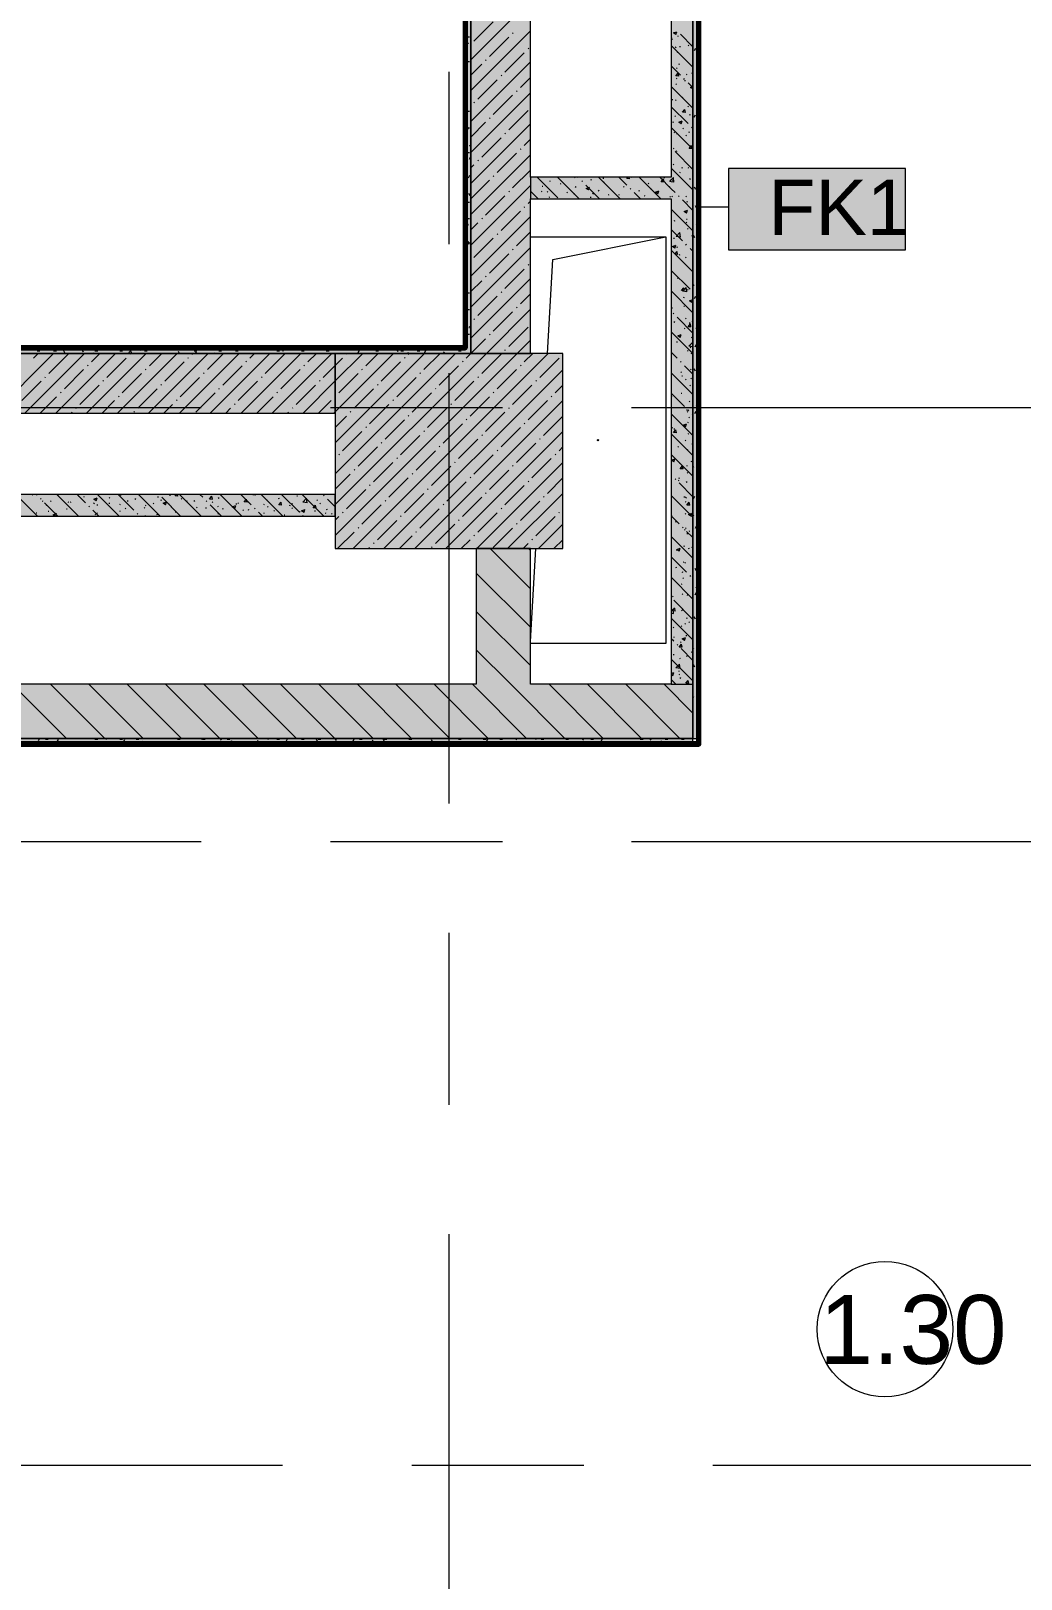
# Model space of a CAD drawing. Header units: millimetres. Extents: x -3817 to 677485, y -22715 to 103890.
# Drawn here: x 32011 to 35664, y 12591 to 18301 of the extents above; entities that cross this region are included whole.
import ezdxf

# ---------------------------------------------------------------- set-up
doc = ezdxf.new("R2010")
doc.units = ezdxf.units.MM
doc.layers.add('PDF _Геометрия', color=7, linetype='Continuous', true_color=0x1d1d1d)
doc.layers.add('PDF _Сплошная заливка', color=7, linetype='Continuous', true_color=0xffffff)
doc.layers.add('PDF _Текст', color=7, linetype='Continuous')
doc.styles.add('PDF GOST-Common', font='arial.ttf')

msp = doc.modelspace()

# ---------------------------------------------------------------- hatches: boundary and pattern name
at = {"layer": 'PDF _Сплошная заливка', "transparency": 33554559}
h = msp.add_hatch(color=256, dxfattribs=at)
h.paths.add_polyline_path([(34453.3, 15691.3), (34473.3, 15691.4), (34473.3, 20093.6), (34453.3, 20105.2), (34453.3, 15891.3)], flags=0)
h.paths.add_polyline_path([(34473.3, 20139.8), (34473.3, 20561.3), (34461.3, 20561.3), (34461.3, 20531.3), (34453.3, 20531.3), (34453.3, 20151.3), (34462.9, 20145.8)], flags=0)
h.paths.add_polyline_path([(34461.3, 21661.3), (34473.3, 21661.3), (34473.3, 23111.3), (34453.3, 23111.3), (34453.3, 21691.3), (34461.3, 21691.3)], flags=0)
for points in [[(33853.7, 17111.3), (33853.7, 19641.3), (33633.7, 19641.3), (33633.7, 17111.3), (33838.7, 17111.3)], [(34373.3, 17681.3), (34373.3, 17761.3), (33853.7, 17761.3), (33853.7, 17681.3), (34369.7, 17681.3)], [(33133.3, 17111.3), (33633.7, 17111.3), (33633.7, 17131.3), (29003.3, 17131.3), (29003.3, 17111.3), (31253.3, 17111.3)], [(33973.3, 16391.3), (33973.3, 17111.3), (33133.3, 17111.3), (33133.3, 16391.3), (33838.7, 16391.3)], [(33838.7, 15891.3), (33853.7, 15891.3), (33853.7, 16391.3), (33653.7, 16391.3), (33653.7, 15891.3)], [(34453.3, 15691.3), (34453.3, 15891.3), (31253.3, 15891.3), (31253.3, 15691.3), (33838.7, 15691.3)], [(29423, 15671.3), (34453.3, 15671.3), (34453.3, 15691.3), (28283.3, 15691.3), (28283.3, 15671.3), (29338.1, 15671.3)]]:
    msp.add_hatch(color=256, dxfattribs=at).paths.add_polyline_path(points)
h = msp.add_hatch(color=256, dxfattribs=at)
h.paths.add_polyline_path([(26653.3, 16891.3), (30253.3, 16891.3), (30253.3, 17111.3), (26653.3, 17111.3), (26653.3, 16999.3)], flags=0)
h.paths.add_polyline_path([(26053.3, 16891.3), (26053.3, 17111.3), (22753.3, 17111.3), (22753.3, 16891.3), (25686.6, 16891.3)], flags=0)
h.paths.add_polyline_path([(31253.3, 16891.3), (33133.3, 16891.3), (33133.3, 17111.3), (30853.3, 17111.3), (30853.3, 16891.3), (31121.3, 16891.3)], flags=0)

# ---------------------------------------------------------------- linework, layer by layer
at = {"layer": 'PDF _Геометрия', "color": 231, "lineweight": 70, "true_color": 0xff80c0}
for points in [[(33613.7, 17131.3), (33613.7, 19620.3), (33612.7, 19620.3), (33612.7, 17132.3), (29024.3, 17132.3), (29024.3, 21790.3), (34232.3, 21790.3), (34232.3, 21661.3), (34233.3, 21661.3)], [(28303.3, 14641.3), (28304.3, 14641.3), (28304.3, 15670.3), (34473.3, 15670.3), (34474.3, 15670.3), (34474.3, 20093)], [(29023.3, 17131.3), (33612.7, 17131.3)], [(34473.3, 15691.3), (34473.3, 15671.3), (28303.3, 15671.3)]]:
    msp.add_lwpolyline(points, dxfattribs=at)
at = {"layer": 'PDF _Геометрия', "color": 9, "lineweight": 9, "true_color": 0xc0c0c0}
for points in [[(29003.3, 17111.3), (33633.7, 17111.3), (33633.7, 17131.3), (33633.7, 19621.3), (33633.7, 19641.3), (33133.3, 19641.3), (33133.3, 20481.3), (33973.3, 20481.3), (33973.3, 20361.3), (33993.3, 20361.3), (33993.3, 20481.3), (33993.3, 20501.3), (33113.3, 20501.3), (33113.3, 20481.3), (33113.3, 19621.3), (33133.3, 19621.3), (33613.7, 19621.3)], [(28203.3, 13061.3), (28083.3, 13061.3), (28083.3, 13011.4), (27533.3, 13011.4), (27533.3, 13811.4), (28083.3, 13811.4), (28083.3, 13761.4), (28283.3, 13761.4), (28283.3, 13941.3), (28083.3, 13941.3), (28083.3, 13891.4), (27533.3, 13891.4), (27533.3, 14691.3), (28083.3, 14691.3), (28083.3, 14641.3), (28283.3, 14641.3), (28283.3, 15691.3), (31253.3, 15691.3), (34453.3, 15691.3), (34453.3, 15891.3), (34453.3, 19561.3), (34453.3, 19761.3), (34453.3, 15691.3), (34473.3, 15691.3)], [(33853.7, 19641.3), (33853.7, 19561.3), (34373.3, 19561.3), (34373.3, 17761.3), (33853.7, 17761.3), (33853.7, 19641.3), (33633.7, 19641.3), (33633.7, 17111.3), (33853.7, 17111.3), (33853.7, 17681.3), (34373.3, 17681.3), (34373.3, 15891.3), (33853.7, 15891.3), (33853.7, 16391.3), (33653.7, 16391.3), (33653.7, 15891.3), (31253.3, 15891.3)], [(33613.7, 19620.3), (33613.7, 17131.3)], [(33612.7, 17131.3), (29023.3, 17131.3)], [(31253.3, 16891.3), (33133.3, 16891.3), (33133.3, 17111.3), (29003.3, 17111.3)], [(31253.3, 16511.3), (33133.3, 16511.3), (33133.3, 16591.3), (31253.3, 16591.3)], [(28303.3, 15671.3), (34453.3, 15671.3), (34453.3, 15691.3), (28283.3, 15691.3), (28283.3, 15671.3), (28283.3, 14641.3), (28303.3, 14641.3)]]:
    msp.add_lwpolyline(points, dxfattribs=at)
at = {"layer": 'PDF _Геометрия', "color": 7, "lineweight": 9}
for points in [[(34473.3, 15691.3), (34473.3, 20093.6)], [(33853.7, 17761.3), (33853.7, 17681.3)], [(34473.8, 17651.7), (34584.7, 17651.7)], [(33853.7, 17541.3), (34353.3, 17541.3), (34353.3, 16041.3), (33853.7, 16041.3)], [(33916.2, 17111.3), (33936.6, 17458), (34353.3, 17541.3)], [(33853.7, 16049.4), (33873.9, 16391.3)], [(34373.3, 15891.3), (34453.3, 15891.3)]]:
    msp.add_lwpolyline(points, dxfattribs=at)
at = {"layer": 'PDF _Геометрия', "color": 231, "lineweight": 9, "true_color": 0xff80c0}
for points in [[(34473.3, 20093.6), (34473.3, 15691.3)], [(33612.7, 17131.3), (33613.7, 17131.3)]]:
    msp.add_lwpolyline(points, dxfattribs=at)
at = {"layer": 'PDF _Геометрия', "lineweight": 9}
for points in [[(33633.7, 18194.4), (33853.7, 18414.4)], [(33645.4, 18263.2), (33716.7, 18334.4)], [(33633.7, 18080.4), (33853.7, 18300.4)], [(33702.5, 18206.1), (33773.7, 18277.4)], [(33788, 18291.7), (33790.4, 18294)], [(33759.5, 18149.1), (33830.8, 18220.4)], [(33845, 18234.6), (33847.4, 18237)], [(33633.7, 17966.3), (33853.7, 18186.3)], [(33633.7, 18137.4), (33674, 18177.6)], [(33688.2, 18191.9), (33690.6, 18194.3)], [(33659.7, 18049.3), (33731, 18120.6)], [(33745.2, 18134.9), (33747.6, 18137.2)], [(33816.5, 18092.1), (33853.7, 18129.3)], [(33633.7, 17852.3), (33853.7, 18072.3)], [(33716.7, 17992.3), (33788, 18063.6)], [(33802.3, 18077.8), (33804.6, 18080.2)], [(33645.4, 18035.1), (33647.8, 18037.4)], [(33773.7, 17935.3), (33845, 18006.6)], [(33633.7, 17909.3), (33688.2, 17963.8)], [(33633.7, 17738.2), (33853.7, 17958.2)], [(33702.5, 17978), (33704.8, 17980.4)], [(33674, 17835.5), (33745.2, 17906.8)], [(33759.5, 17921), (33761.9, 17923.4)], [(33830.8, 17878.2), (33853.7, 17901.2)], [(33633.7, 17624.2), (33853.7, 17844.2)], [(33659.7, 17821.2), (33662.1, 17823.6)], [(33731, 17778.5), (33802.3, 17849.7)], [(33816.5, 17864), (33818.9, 17866.4)], [(33633.7, 17795.3), (33645.4, 17807)], [(33716.7, 17764.2), (33719.1, 17766.6)], [(33788, 17721.4), (33853.7, 17787.2)], [(33633.7, 17681.2), (33702.5, 17749.9)], [(33633.7, 17510.1), (33853.7, 17730.1)], [(33773.7, 17707.2), (33776.1, 17709.5)], [(33688.2, 17621.6), (33759.5, 17692.9)], [(33830.8, 17650.1), (33833.1, 17652.5)], [(33845, 17664.4), (33853.7, 17673.1)], [(33633.7, 17396.1), (33853.7, 17616.1)], [(33633.7, 17567.2), (33659.7, 17593.1)], [(33674, 17607.4), (33676.3, 17609.7)], [(33745.2, 17564.6), (33816.5, 17635.9)], [(33645.4, 17464.8), (33716.7, 17536.1)], [(33731, 17550.4), (33733.3, 17552.7)], [(33802.3, 17507.6), (33853.7, 17559.1)], [(33633.7, 17282), (33853.7, 17502)], [(33702.5, 17407.8), (33773.7, 17479.1)], [(33788, 17493.3), (33790.4, 17495.7)], [(33759.5, 17350.8), (33830.8, 17422)], [(33845, 17436.3), (33847.4, 17438.7)], [(33633.7, 17168), (33853.7, 17388)], [(33633.7, 17339.1), (33674, 17379.3)], [(33688.2, 17393.5), (33690.6, 17395.9)], [(33659.7, 17251), (33731, 17322.3)], [(33745.2, 17336.5), (33747.6, 17338.9)], [(33816.5, 17293.7), (33853.7, 17331)], [(33133.3, 16553.5), (33691.1, 17111.3), (33853.7, 17273.9)], [(33716.7, 17193.9), (33788, 17265.2)], [(33802.3, 17279.5), (33804.6, 17281.9)], [(33645.4, 17236.7), (33647.8, 17239.1)], [(33773.7, 17136.9), (33845, 17208.2)], [(33133.3, 16439.4), (33805.2, 17111.3), (33853.7, 17159.9)], [(33616.9, 17094.2), (33634.1, 17111.3), (33688.2, 17165.4)], [(33702.5, 17179.7), (33704.8, 17182.1)], [(31874.5, 16891.3), (32094.5, 17111.3)], [(31988.5, 16891.3), (32208.5, 17111.3)], [(32020.2, 17094.2), (32037.4, 17111.3)], [(32077.3, 17037.1), (32148.5, 17108.4)], [(32102.6, 16891.3), (32322.6, 17111.3)], [(32216.6, 16891.3), (32436.6, 17111.3)], [(32234.1, 17079.9), (32265.5, 17111.3)], [(32291.1, 17022.9), (32362.4, 17094.2)], [(32330.7, 16891.3), (32550.7, 17111.3)], [(32376.6, 17108.4), (32379, 17110.8)], [(32444.7, 16891.3), (32664.7, 17111.3)], [(32447.9, 17065.6), (32493.6, 17111.3)], [(32504.9, 17008.6), (32576.2, 17079.9)], [(32558.7, 16891.3), (32778.7, 17111.3)], [(32590.5, 17094.2), (32592.9, 17096.5)], [(32604.7, 17108.4), (32607.7, 17111.3)], [(32661.8, 17051.4), (32721.7, 17111.3)], [(32672.8, 16891.3), (32892.8, 17111.3)], [(32786.8, 16891.3), (33006.8, 17111.3)], [(32804.3, 17079.9), (32806.7, 17082.3)], [(32818.6, 17094.2), (32835.8, 17111.3)], [(32875.6, 17037.1), (32946.9, 17108.4)], [(32900.9, 16891.3), (33120.9, 17111.3)], [(33014.9, 16891.3), (33133.3, 17009.7), (33234.9, 17111.3)], [(33032.4, 17079.9), (33063.9, 17111.3)], [(33089.4, 17022.9), (33133.3, 17066.7), (33160.7, 17094.2)], [(33129, 16891.3), (33133.3, 16895.6), (33349, 17111.3)], [(33133.3, 16781.6), (33463, 17111.3)], [(33133.3, 16667.5), (33577.1, 17111.3)], [(33175, 17108.4), (33177.4, 17110.8)], [(33199.2, 16391.3), (33919.2, 17111.3)], [(33246.3, 17065.6), (33292, 17111.3)], [(33303.3, 17008.6), (33374.6, 17079.9)], [(33388.8, 17094.2), (33391.2, 17096.5)], [(33403.1, 17108.4), (33406, 17111.3)], [(33460.1, 17051.4), (33520.1, 17111.3)], [(33602.7, 17079.9), (33605, 17082.3)], [(33674, 17037.1), (33745.2, 17108.4)], [(33759.5, 17122.7), (33761.9, 17125)], [(33830.8, 17079.9), (33862.2, 17111.3)], [(33887.8, 17022.9), (33959.1, 17094.2)], [(32063, 17022.9), (32065.4, 17025.2)], [(32134.3, 16980.1), (32205.6, 17051.4)], [(32219.8, 17065.6), (32222.2, 17068)], [(32348.1, 16965.9), (32419.4, 17037.1)], [(32433.7, 17051.4), (32436, 17053.8)], [(32562, 16951.6), (32633.3, 17022.9)], [(32647.5, 17037.1), (32649.9, 17039.5)], [(32718.8, 16994.4), (32790.1, 17065.6)], [(32861.3, 17022.9), (32863.7, 17025.2)], [(32932.6, 16980.1), (33003.9, 17051.4)], [(33018.2, 17065.6), (33020.5, 17068)], [(33146.5, 16965.9), (33217.8, 17037.1)], [(33232, 17051.4), (33234.4, 17053.8)], [(33313.3, 16391.3), (33973.3, 17051.3)], [(33360.3, 16951.6), (33431.6, 17022.9)], [(33445.9, 17037.1), (33448.2, 17039.5)], [(33517.1, 16994.4), (33588.4, 17065.6)], [(33659.7, 17022.9), (33662.1, 17025.2)], [(33731, 16980.1), (33802.3, 17051.4)], [(33816.5, 17065.6), (33818.9, 17068)], [(31977.5, 16937.3), (32048.7, 17008.6)], [(32120, 16965.9), (32122.4, 16968.2)], [(32191.3, 16923.1), (32262.6, 16994.4)], [(32276.8, 17008.6), (32279.2, 17011)], [(32405.2, 16908.8), (32476.4, 16980.1)], [(32490.7, 16994.4), (32493.1, 16996.7)], [(32619, 16894.6), (32690.3, 16965.9)], [(32704.5, 16980.1), (32706.9, 16982.5)], [(32775.8, 16937.3), (32847.1, 17008.6)], [(32918.4, 16965.9), (32920.7, 16968.2)], [(32989.7, 16923.1), (33060.9, 16994.4)], [(33075.2, 17008.6), (33077.6, 17011)], [(33203.5, 16908.8), (33274.8, 16980.1)], [(33289, 16994.4), (33291.4, 16996.7)], [(33417.3, 16894.6), (33488.6, 16965.9)], [(33502.9, 16980.1), (33505.2, 16982.5)], [(33574.2, 16937.3), (33645.4, 17008.6)], [(33716.7, 16965.9), (33719.1, 16968.2)], [(33788, 16923.1), (33859.3, 16994.4)], [(33873.5, 17008.6), (33875.9, 17011)], [(33944.8, 16965.9), (33973.3, 16994.3)], [(32045.5, 16891.3), (32105.8, 16951.6)], [(32177.1, 16908.8), (32179.4, 16911.2)], [(32273.6, 16891.3), (32319.6, 16937.3)], [(32333.9, 16951.6), (32336.2, 16954)], [(32501.7, 16891.3), (32533.5, 16923.1)], [(32547.7, 16937.3), (32550.1, 16939.7)], [(32729.8, 16891.3), (32747.3, 16908.8)], [(32761.6, 16923.1), (32763.9, 16925.5)], [(32843.9, 16891.3), (32904.1, 16951.6)], [(32975.4, 16908.8), (32977.8, 16911.2)], [(33072, 16891.3), (33118, 16937.3)], [(33132.2, 16951.6), (33133.3, 16952.6), (33134.6, 16954)], [(33260.5, 16851.8), (33331.8, 16923.1)], [(33346.1, 16937.3), (33348.4, 16939.7)], [(33427.3, 16391.3), (33973.3, 16937.3)], [(33474.4, 16837.5), (33545.6, 16908.8)], [(33559.9, 16923.1), (33562.3, 16925.5)], [(33631.2, 16880.3), (33702.5, 16951.6)], [(33773.7, 16908.8), (33776.1, 16911.2)], [(33845, 16866.1), (33916.3, 16937.3)], [(33930.6, 16951.6), (33932.9, 16954)], [(32159.6, 16891.3), (32162.8, 16894.6)], [(32390.9, 16894.6), (32393.3, 16896.9)], [(32957.9, 16891.3), (32961.1, 16894.6)], [(33133.3, 16838.6), (33175, 16880.3)], [(33189.2, 16894.6), (33191.6, 16896.9)], [(33317.5, 16794.8), (33388.8, 16866.1)], [(33403.1, 16880.3), (33405.5, 16882.7)], [(33531.4, 16780.5), (33602.7, 16851.8)], [(33616.9, 16866.1), (33619.3, 16868.4)], [(33688.2, 16823.3), (33759.5, 16894.6)], [(33830.8, 16851.8), (33833.1, 16854.2)], [(33902, 16809), (33973.3, 16880.2)], [(33160.7, 16752), (33232, 16823.3)], [(33246.3, 16837.5), (33248.6, 16839.9)], [(33374.6, 16737.8), (33445.9, 16809)], [(33460.1, 16823.3), (33462.5, 16825.7)], [(33541.4, 16391.3), (33973.3, 16823.2)], [(33588.4, 16723.5), (33659.7, 16794.8)], [(33674, 16809), (33676.3, 16811.4)], [(33745.2, 16766.3), (33816.5, 16837.5)], [(33887.8, 16794.8), (33890.2, 16797.1)], [(33146.5, 16737.8), (33148.8, 16740.1)], [(33217.8, 16695), (33289, 16766.3)], [(33303.3, 16780.5), (33305.7, 16782.9)], [(33431.6, 16680.7), (33502.9, 16752)], [(33517.1, 16766.3), (33519.5, 16768.6)], [(33645.4, 16666.5), (33716.7, 16737.8)], [(33731, 16752), (33733.3, 16754.4)], [(33802.3, 16709.2), (33873.5, 16780.5)], [(33944.8, 16737.8), (33947.2, 16740.1)], [(33959.1, 16752), (33973.3, 16766.2)], [(33203.5, 16680.7), (33205.9, 16683.1)], [(33274.8, 16638), (33346.1, 16709.2)], [(33360.3, 16723.5), (33362.7, 16725.9)], [(33488.6, 16623.7), (33559.9, 16695)], [(33574.2, 16709.2), (33576.5, 16711.6)], [(33655.4, 16391.3), (33973.3, 16709.2)], [(33702.5, 16609.4), (33773.7, 16680.7)], [(33788, 16695), (33790.4, 16697.4)], [(33859.3, 16652.2), (33930.6, 16723.5)], [(33133.3, 16610.5), (33189.2, 16666.5)], [(33260.5, 16623.7), (33262.9, 16626.1)], [(33331.8, 16580.9), (33403.1, 16652.2)], [(33417.3, 16666.5), (33419.7, 16668.8)], [(33545.6, 16566.7), (33616.9, 16638)], [(33631.2, 16652.2), (33633.6, 16654.6)], [(33759.5, 16552.4), (33830.8, 16623.7)], [(33845, 16638), (33847.4, 16640.3)], [(33916.3, 16595.2), (33973.3, 16652.1)], [(33175, 16538.2), (33246.3, 16609.4)], [(33317.5, 16566.7), (33319.9, 16569)], [(33388.8, 16523.9), (33460.1, 16595.2)], [(33474.4, 16609.4), (33476.7, 16611.8)], [(33602.7, 16509.7), (33674, 16580.9)], [(33688.2, 16595.2), (33690.6, 16597.6)], [(33769.5, 16391.3), (33973.3, 16595.1)], [(33816.5, 16495.4), (33887.8, 16566.7)], [(33902, 16580.9), (33904.4, 16583.3)], [(33133.3, 16496.4), (33146.5, 16509.7)], [(33160.7, 16523.9), (33163.1, 16526.3)], [(33232, 16481.1), (33303.3, 16552.4)], [(33374.6, 16509.7), (33376.9, 16512)], [(33445.9, 16466.9), (33517.1, 16538.2)], [(33531.4, 16552.4), (33533.8, 16554.8)], [(33659.7, 16452.6), (33731, 16523.9)], [(33745.2, 16538.2), (33747.6, 16540.5)], [(33873.5, 16438.4), (33944.8, 16509.7)], [(33959.1, 16523.9), (33961.4, 16526.3)], [(33142.2, 16391.3), (33203.5, 16452.6)], [(33217.8, 16466.9), (33220.1, 16469.3)], [(33289, 16424.1), (33360.3, 16495.4)], [(33431.6, 16452.6), (33434, 16455)], [(33502.9, 16409.9), (33574.2, 16481.1)], [(33588.4, 16495.4), (33590.8, 16497.8)], [(33716.7, 16395.6), (33788, 16466.9)], [(33802.3, 16481.1), (33804.6, 16483.5)], [(33883.5, 16391.3), (33973.3, 16481.1)], [(33256.3, 16391.3), (33260.5, 16395.6)], [(33274.8, 16409.9), (33277.1, 16412.2)], [(33370.3, 16391.3), (33417.3, 16438.4)], [(33488.6, 16395.6), (33491, 16398)], [(33598.4, 16391.3), (33631.2, 16424.1)], [(33645.4, 16438.4), (33647.8, 16440.7)], [(33853.7, 16242.7), (33705.1, 16391.3)], [(33826.5, 16391.3), (33845, 16409.9)], [(33853.7, 16384.1), (33846.5, 16391.3)], [(33859.3, 16424.1), (33861.7, 16426.5)], [(33940.6, 16391.3), (33973.3, 16424)], [(33853.7, 16101.3), (33653.7, 16301.3)], [(33853.7, 15959.9), (33653.7, 16159.9)], [(33980.8, 15691.3), (33780.8, 15891.3), (33653.7, 16018.5)], [(32142.4, 15691.3), (31942.4, 15891.3)], [(32283.8, 15691.3), (32083.8, 15891.3)], [(32425.2, 15691.3), (32225.2, 15891.3)], [(32566.6, 15691.3), (32366.6, 15891.3)], [(32708, 15691.3), (32508, 15891.3)], [(32849.5, 15691.3), (32649.5, 15891.3)], [(32990.9, 15691.3), (32790.9, 15891.3)], [(33132.3, 15691.3), (32932.3, 15891.3)], [(33273.7, 15691.3), (33073.7, 15891.3)], [(33415.2, 15691.3), (33215.2, 15891.3)], [(33556.6, 15691.3), (33356.6, 15891.3)], [(33698, 15691.3), (33498, 15891.3)], [(33839.4, 15691.3), (33639.4, 15891.3)], [(34122.3, 15691.3), (33922.3, 15891.3)], [(34263.7, 15691.3), (34063.7, 15891.3)], [(34405.1, 15691.3), (34205.1, 15891.3)], [(34453.3, 15784.6), (34346.5, 15891.3)]]:
    msp.add_lwpolyline(points, dxfattribs=at)
at = {"layer": 'PDF _Геометрия', "color": 253, "lineweight": 9, "true_color": 0x9b9b9b}
for points in [[(33618.9, 18279.1), (33628.9, 18279.1)], [(33615.7, 18232), (33613.7, 18228.5)], [(33625.6, 18252.3), (33620.6, 18261)], [(34462.6, 18235.8), (34457.6, 18227.1)], [(34472.3, 18218.1), (34473.3, 18218.1)], [(33618.9, 18187.7), (33628.9, 18187.7)], [(34472.3, 18157.2), (34473.3, 18157.2)], [(33633.7, 18141.2), (33633, 18140)], [(34454.2, 18097.2), (34453.3, 18098.9)], [(34472.3, 18065.7), (34473.3, 18065.7)], [(33614.6, 17986.2), (33613.7, 17984.7)], [(33618.9, 18004.8), (33628.9, 18004.8)], [(34461.5, 17990), (34456.5, 17981.3)], [(33618.9, 17943.8), (33628.9, 17943.8)], [(33625.8, 17944.6), (33620.8, 17935.9)], [(34472.7, 17948.4), (34467.6, 17939.7)], [(34473.3, 17942.3), (34472.6, 17943.4)], [(33633.7, 17872.4), (33629.8, 17879.2)], [(34472.3, 17882.9), (34473.3, 17882.9)], [(33618.9, 17852.4), (33628.9, 17852.4)], [(33632.9, 17834.9), (33627.8, 17826.2)], [(34472.3, 17821.9), (34473.3, 17821.9)], [(33628.8, 17766.9), (33623.8, 17758.2)], [(34473.3, 17759.4), (34469.6, 17765.7)], [(34473.3, 17766.5), (34470.6, 17762)], [(33631.9, 17692.8), (33626.8, 17701.5)], [(34463.5, 17715.4), (34458.5, 17724.1)], [(34472.3, 17730.5), (34473.3, 17730.5)], [(33620.7, 17651.1), (33615.7, 17659.9)], [(33618.9, 17669.5), (33628.9, 17669.5)], [(34467.6, 17647.4), (34462.6, 17656.1)], [(33618.9, 17608.5), (33628.9, 17608.5)], [(33624.8, 17583.1), (33619.8, 17591.8)], [(34471.7, 17579.3), (34466.6, 17588)], [(34460.5, 17537.7), (34455.5, 17546.4)], [(34472.3, 17547.6), (34473.3, 17547.6)], [(33617.7, 17473.4), (33613.7, 17480.3)], [(33618.9, 17517.1), (33628.9, 17517.1)], [(33627.7, 17521.2), (33622.7, 17512.5)], [(33628.9, 17515.1), (33623.8, 17523.8)], [(34473.3, 17522.7), (34469.5, 17516.2)], [(34472.3, 17486.6), (34473.3, 17486.6)], [(34453.4, 17428), (34453.3, 17428.3)], [(34457.5, 17360), (34453.3, 17367.4)], [(34472.3, 17395.2), (34473.3, 17395.2)], [(33615.4, 17317.1), (33613.7, 17314.1)], [(33618.9, 17334.2), (33628.9, 17334.2)], [(34462.3, 17320.9), (34457.3, 17312.1)], [(33614.7, 17295.7), (33613.7, 17297.5)], [(33618.9, 17273.3), (33628.9, 17273.3)], [(34473.3, 17271.8), (34471.8, 17274.3)], [(33622.5, 17207.4), (33617.5, 17198.7)], [(33633.7, 17201.9), (33629, 17210)], [(34469.4, 17211.2), (34464.4, 17202.5)], [(34472.3, 17212.3), (34473.3, 17212.3)], [(32095.7, 17122.6), (32090.7, 17131.3)], [(32416.1, 17129.6), (32411.1, 17120.9)], [(32522.7, 17131.3), (32520.8, 17128)], [(32769.1, 17131.3), (32766.5, 17126.9)], [(32839.5, 17131.3), (32834.6, 17122.8)], [(32900.9, 17130), (32900.2, 17131.3)], [(33256.3, 17124), (33252.1, 17131.3)], [(33261.8, 17131.3), (33258, 17124.7)], [(33324.4, 17128.1), (33322.5, 17131.3)], [(33502.1, 17125.1), (33498.5, 17131.3)], [(33618.4, 17139.4), (33613.8, 17131.3), (33613.4, 17130.7)], [(33618.9, 17181.8), (33628.9, 17181.8)], [(34465.3, 17143.2), (34460.3, 17134.4)], [(34472.3, 17151.3), (34473.3, 17151.3)], [(32033.9, 17120.9), (32044, 17120.9)], [(32094.9, 17120.9), (32104.9, 17120.9)], [(32137.3, 17111.5), (32132.3, 17120.2)], [(32205.4, 17115.6), (32200.3, 17124.3)], [(32243, 17111.3), (32242, 17113.1)], [(32247.3, 17120.9), (32257.3, 17120.9)], [(32338.7, 17120.9), (32348.8, 17120.9)], [(32374.5, 17118.4), (32370.4, 17111.3)], [(32383.1, 17112.6), (32378, 17121.3)], [(32430.1, 17120.9), (32440.2, 17120.9)], [(32559.7, 17111.3), (32555.7, 17118.3)], [(32613, 17120.9), (32623.1, 17120.9)], [(32620.2, 17117.3), (32616.8, 17111.3)], [(32688.3, 17113.3), (32687.2, 17111.3)], [(32704.5, 17120.9), (32714.5, 17120.9)], [(32765.4, 17120.9), (32775.5, 17120.9)], [(32917.8, 17120.9), (32927.9, 17120.9)], [(32934, 17112.2), (32933.5, 17111.3)], [(32942.6, 17118.8), (32937.5, 17127.5)], [(33009.3, 17120.9), (33019.3, 17120.9)], [(33100.7, 17120.9), (33110.8, 17120.9)], [(33221.4, 17122.2), (33216.4, 17113.5)], [(33283.6, 17120.9), (33293.6, 17120.9)], [(33366, 17116.9), (33361, 17125.7)], [(33375, 17120.9), (33385.1, 17120.9)], [(33404.4, 17111.3), (33402.6, 17114.5)], [(33436, 17120.9), (33446, 17120.9)], [(33467.1, 17121.1), (33462.1, 17112.4)], [(33535.2, 17117.1), (33531.9, 17111.3)], [(33588.4, 17120.9), (33598.4, 17120.9)], [(34473.3, 17096), (34471.4, 17092.8)], [(34462.7, 17046.2), (34457.7, 17054.9)], [(34472.3, 17059.9), (34473.3, 17059.9)], [(34470.9, 16910.1), (34465.8, 16918.9)], [(34464.2, 16897.4), (34459.2, 16888.7)], [(34473.3, 16852.1), (34470.3, 16847.1)], [(34472.3, 16877), (34473.3, 16877)], [(34472.3, 16816.1), (34473.3, 16816.1)], [(34456.7, 16690.8), (34453.3, 16696.8)], [(34472.3, 16724.6), (34473.3, 16724.6)], [(34459, 16583.7), (34454, 16574.9)], [(34454.9, 16515.6), (34453.3, 16512.7)], [(34472.3, 16541.7), (34473.3, 16541.7)], [(34466.1, 16474), (34461.1, 16465.3)], [(34472.3, 16480.8), (34473.3, 16480.8)], [(34472.3, 16389.3), (34473.3, 16389.3)], [(34473.3, 16357.4), (34472.1, 16359.4)], [(34466, 16309), (34461, 16317.7)], [(34453.9, 16269.9), (34453.3, 16268.9)], [(34465, 16228.2), (34460, 16219.5)], [(34470.1, 16241), (34465, 16249.7)], [(34473.3, 16174.5), (34469.1, 16181.7)], [(34473.3, 16181.6), (34471.1, 16177.9)], [(34472.3, 16206.5), (34473.3, 16206.5)], [(34463, 16131.3), (34458, 16140)], [(34472.3, 16145.5), (34473.3, 16145.5)], [(34472.3, 16054.1), (34473.3, 16054.1)], [(34455.9, 16021.6), (34453.3, 16026.2)], [(34460, 15953.6), (34455, 15962.3)], [(34455.7, 15846.4), (34453.3, 15842.1)], [(34472.3, 15871.2), (34473.3, 15871.2)], [(34472.3, 15810.2), (34473.3, 15810.2)], [(34472.3, 15718.8), (34473.3, 15718.8)], [(34473.3, 15754.9), (34473, 15754.5)], [(32018.5, 15671.3), (32014, 15679.2)], [(32043, 15690.8), (32038, 15682.1)], [(32064.4, 15688.3), (32074.4, 15688.3)], [(32111.1, 15686.8), (32106, 15678)], [(32194.5, 15671.3), (32191.7, 15676.3)], [(32247.3, 15688.3), (32257.3, 15688.3)], [(32291.1, 15686.9), (32288.5, 15691.3)], [(32338.7, 15688.3), (32348.8, 15688.3)], [(32356.8, 15685.7), (32351.8, 15677)], [(32370.5, 15671.3), (32369.4, 15673.3)], [(32399.7, 15688.3), (32409.7, 15688.3)], [(32424.8, 15681.6), (32419.8, 15672.9)], [(32552.1, 15688.3), (32562.1, 15688.3)], [(32641.6, 15691.3), (32639.1, 15687)], [(32643.5, 15688.3), (32653.6, 15688.3)], [(32714.6, 15685), (32710.9, 15691.3)], [(32734.9, 15688.3), (32745, 15688.3)], [(32756.2, 15673.8), (32751.2, 15682.5)], [(32806.6, 15672.3), (32806.1, 15671.3)], [(32848.3, 15683.5), (32843.2, 15674.8)], [(32888, 15691.3), (32884.9, 15685.9)], [(32917.8, 15688.3), (32927.9, 15688.3)], [(32957.9, 15690.5), (32952.9, 15681.8)], [(33009.3, 15688.3), (33019.3, 15688.3)], [(33028.3, 15690.1), (33027.6, 15691.3)], [(33070, 15679), (33064.9, 15687.7)], [(33070.2, 15688.3), (33080.3, 15688.3)], [(33138, 15683.1), (33133.2, 15691.3)], [(33179.6, 15671.9), (33174.6, 15680.6)], [(33203.7, 15689.5), (33198.6, 15680.7)], [(33222.6, 15688.3), (33232.7, 15688.3)], [(33271.7, 15685.4), (33266.7, 15676.7)], [(33315.7, 15680.1), (33310.7, 15688.8)], [(33314.1, 15688.3), (33324.1, 15688.3)], [(33405.5, 15688.3), (33415.6, 15688.3)], [(33486.3, 15691.3), (33486, 15690.8)], [(33493.4, 15677.1), (33488.4, 15685.8)], [(33531.9, 15671.3), (33530, 15674.6)], [(33588.4, 15688.3), (33598.4, 15688.3)], [(33602.3, 15671.3), (33598, 15678.7)], [(33653.5, 15676.1), (33650.8, 15671.3)], [(33679.8, 15688.3), (33689.9, 15688.3)], [(33695.1, 15687.3), (33690.1, 15678.6)], [(33732.7, 15691.3), (33731.7, 15689.7)], [(33740.8, 15688.3), (33750.8, 15688.3)], [(33778.3, 15671.3), (33775.7, 15675.7)], [(33803.1, 15691.3), (33799.8, 15685.6)], [(33875.2, 15686.4), (33872.3, 15691.3)], [(33893.2, 15688.3), (33903.2, 15688.3)], [(33899.2, 15675), (33897.1, 15671.3)], [(33954.3, 15671.3), (33953.4, 15672.8)], [(33984.6, 15688.3), (33994.7, 15688.3)], [(34049.4, 15691.3), (34045.5, 15684.5)], [(34076.1, 15688.3), (34086.1, 15688.3)], [(34118.6, 15689.2), (34113.5, 15680.5)], [(34258.9, 15688.3), (34269, 15688.3)], [(34298.6, 15684.5), (34294.7, 15691.3)], [(34340.3, 15673.3), (34335.2, 15682)], [(34350.4, 15688.3), (34360.4, 15688.3)], [(34411.3, 15688.3), (34421.4, 15688.3)]]:
    msp.add_lwpolyline(points, dxfattribs=at)
at = {"layer": 'PDF _Геометрия', "color": 252, "lineweight": 9, "true_color": 0x878787}
for points in [[(34373.3, 18278), (34373.9, 18278.7)], [(34376, 18267.6), (34373.9, 18278.7)], [(34390.6, 18287.2), (34381.8, 18293.2), (34394.2, 18297.9)], [(34390.6, 18287.2), (34394.2, 18297.9)], [(34396.9, 18280.8), (34399.6, 18282.9)], [(34453.3, 18242.2), (34407.4, 18288.1)], [(34373.3, 18267.8), (34375.9, 18267.6)], [(34453.3, 18166.7), (34373.3, 18246.7)], [(34388, 18241.5), (34390.9, 18239.7)], [(34394.8, 18221.6), (34397.4, 18223.7)], [(34403.7, 18242.8), (34407, 18243.3)], [(34435.2, 18247.7), (34437.6, 18245.5)], [(34448.2, 18248.7), (34451.5, 18249.1)], [(34407.4, 18137.2), (34373.3, 18171.4)], [(34392.6, 18162.4), (34395.3, 18164.5)], [(34401.4, 18178.6), (34404.8, 18179)], [(34400.6, 18133.9), (34390, 18134.8), (34398.6, 18145)], [(34390.4, 18103.3), (34393.1, 18105.3)], [(34390.9, 18126.8), (34393.7, 18125)], [(34400.6, 18133.8), (34398.6, 18145)], [(34422.5, 18122.1), (34420, 18124.7)], [(34422, 18117.3), (34425.3, 18117.7)], [(34427.8, 18141.7), (34430.3, 18139.4)], [(34453.3, 18091.4), (34435, 18109.6)], [(34448.3, 18146.7), (34451.1, 18144.9)], [(34453.3, 18015.9), (34373.3, 18095.9)], [(34375.2, 18047.2), (34378.6, 18047.6)], [(34388.3, 18044.1), (34390.9, 18046.1)], [(34412.9, 18056.3), (34415.8, 18054.5)], [(34453.3, 18086.8), (34444.6, 18092.6), (34453.3, 18096)], [(34435, 17958.7), (34373.3, 18020.5)], [(34386.1, 17984.9), (34388.8, 17986.9)], [(34425.3, 18000.1), (34414.7, 18001), (34423.2, 18011.3)], [(34425.3, 18000.1), (34423.2, 18011.2)], [(34434.6, 18022.6), (34437.1, 18020.3)], [(34440.7, 17991.8), (34444.1, 17992.3)], [(34453.3, 17865), (34373.3, 17945)], [(34378.3, 17965.4), (34381.2, 17963.6)], [(34410.2, 17957.8), (34401.4, 17963.7), (34413.8, 17968.5)], [(34410.2, 17957.7), (34413.8, 17968.5)], [(34415.8, 17941.6), (34418.6, 17939.8)], [(34438.5, 17927.6), (34441.8, 17928)], [(34450.1, 17943.6), (34447.6, 17946.1)], [(34384, 17925.7), (34386.6, 17927.7)], [(34394, 17921.7), (34397.3, 17922.1)], [(34427.3, 17916.5), (34429.8, 17914.2)], [(34437.9, 17871.1), (34440.7, 17869.3)], [(34450, 17866.4), (34439.3, 17867.3), (34447.9, 17877.5)], [(34450, 17866.3), (34447.9, 17877.5)], [(34374.7, 17868.2), (34373.3, 17869.6)], [(34381.8, 17866.5), (34384.4, 17868.5)], [(34453.3, 17789.6), (34387.3, 17855.6)], [(34391.7, 17857.4), (34395, 17857.9)], [(33954.8, 17684.6), (33879.4, 17760.1)], [(34033.5, 17681.3), (33953.5, 17761.3)], [(34016.4, 17758.7), (34019, 17760.7)], [(34030.2, 17760.1), (34028.9, 17761.3)], [(34184.3, 17681.3), (34104.3, 17761.3)], [(34120.8, 17757.8), (34124.1, 17758.2)], [(34208.7, 17732.4), (34179.8, 17761.3)], [(34219.6, 17755), (34208.9, 17755.9), (34213.5, 17761.3)], [(34219.6, 17754.9), (34218.4, 17761.3)], [(34227.3, 17761.3), (34229.2, 17759.6)], [(34335.2, 17681.3), (34255.2, 17761.3)], [(34387.3, 17704.7), (34373.3, 17718.8), (34330.7, 17761.3)], [(34345.8, 17760.3), (34348.6, 17758.5)], [(34383.2, 17743.1), (34373.3, 17744.7), (34367.4, 17745.6), (34373.3, 17751.7), (34381.2, 17760)], [(34453.3, 17714.1), (34373.3, 17794.1)], [(34379.6, 17807.3), (34382.3, 17809.4)], [(34383.2, 17743.1), (34381.2, 17760)], [(34403.2, 17780.2), (34406.1, 17778.4)], [(34412.3, 17796.2), (34415.6, 17796.6)], [(34434.1, 17797.4), (34436.6, 17795.2)], [(33853.7, 17722.6), (33855.5, 17722.9)], [(33882.6, 17681.3), (33853.7, 17710.2)], [(33893.3, 17709.9), (33896.1, 17708.1)], [(33896.7, 17728.3), (33900, 17728.7)], [(33915.7, 17708.5), (33918.1, 17706.2)], [(33925.1, 17746.2), (33927.7, 17748.2)], [(33964, 17737.2), (33967.3, 17737.6)], [(33988.2, 17705.9), (33991, 17704.1)], [(34014.2, 17699.5), (34016.9, 17701.6)], [(34019.3, 17726.3), (34021.8, 17724)], [(34045.3, 17745), (34042.8, 17747.5)], [(34108.9, 17681.3), (34057.9, 17732.4)], [(34068.2, 17714.1), (34059.3, 17720.1), (34071.8, 17724.9)], [(34068.2, 17714.1), (34071.8, 17724.8)], [(34076.3, 17751.9), (34079.6, 17752.4)], [(34083.1, 17701.9), (34086, 17700.1)], [(34104, 17710.9), (34106.7, 17712.9)], [(34123, 17744.1), (34125.5, 17741.8)], [(34196.4, 17724.2), (34199, 17726.3)], [(34223.8, 17717.3), (34221.3, 17719.8)], [(34259.8, 17681.3), (34236.4, 17704.7)], [(34253.6, 17711.3), (34257, 17711.8)], [(34287.7, 17736.7), (34290.3, 17738.8)], [(34298.2, 17717.2), (34301.5, 17717.6)], [(34323.7, 17699.9), (34314.8, 17705.9), (34327.3, 17710.6)], [(34323.7, 17699.9), (34327.3, 17710.6)], [(34347.1, 17743.8), (34336.5, 17744.7), (34345, 17754.9)], [(34347.1, 17743.8), (34345.1, 17754.9)], [(34365.5, 17726.1), (34368.8, 17726.5)], [(34377.5, 17748.1), (34380.1, 17750.2)], [(34440.7, 17756.3), (34443.6, 17754.5)], [(33922.9, 17687), (33925.6, 17689)], [(34029.5, 17681.8), (34032.8, 17682.3)], [(34074, 17687.7), (34077.3, 17688.1)], [(34141.4, 17696.5), (34144.7, 17697)], [(34178, 17697.8), (34180.9, 17696)], [(34273, 17693.8), (34275.8, 17692)], [(34367.9, 17689.8), (34370.7, 17688)], [(34453.3, 17563.3), (34373.3, 17643.3)], [(34375.3, 17688.9), (34378, 17691)], [(34402.4, 17689.7), (34399.8, 17692.2)], [(34453.3, 17638.8), (34414.9, 17677.1)], [(34426.8, 17691.4), (34429.2, 17689.1)], [(34431, 17670.7), (34434.3, 17671.1)], [(34373.3, 17629.8), (34375.8, 17631.8)], [(34384.2, 17600.6), (34387.6, 17601)], [(34429.8, 17628.3), (34421, 17634.3), (34433.4, 17639)], [(34428.2, 17595), (34431, 17593.2)], [(34428.8, 17606.4), (34432.1, 17606.9)], [(34429.8, 17628.3), (34433.4, 17639)], [(34373.3, 17573.5), (34373.6, 17573.3)], [(34373.3, 17572.3), (34373.6, 17572.6)], [(34414.9, 17526.2), (34373.3, 17567.9)], [(34382, 17536.3), (34385.3, 17536.8)], [(34406.8, 17540.5), (34390.9, 17543), (34404.8, 17557.4)], [(34406.8, 17540.5), (34404.8, 17557.4)], [(34433.6, 17572.3), (34436.1, 17570)], [(34449.3, 17545.2), (34452.6, 17545.6)], [(34453.3, 17412.4), (34373.3, 17492.4)], [(34386.6, 17499.4), (34377.7, 17505.3), (34390.2, 17510.1)], [(34396.4, 17476.3), (34385.8, 17477.2), (34394.4, 17487.5)], [(34386.6, 17499.3), (34390.2, 17510.1)], [(34392.8, 17504.6), (34395.6, 17502.8)], [(34396.4, 17476.3), (34394.4, 17487.4)], [(34402.5, 17475.1), (34405.9, 17475.5)], [(34430, 17511.1), (34427.5, 17513.6)], [(34453.3, 17487.9), (34442.6, 17498.6)], [(34442.6, 17347.7), (34373.3, 17417)], [(34426.2, 17466.2), (34428.7, 17463.9)], [(34395.6, 17389.8), (34398.5, 17388)], [(34453.1, 17409.7), (34453.3, 17409.6)], [(34453.3, 17261.5), (34373.3, 17341.5)], [(34421.1, 17342.6), (34410.5, 17343.5), (34419, 17353.7)], [(34430.3, 17337.9), (34414.5, 17340.3), (34428.4, 17354.8)], [(34417.7, 17319.3), (34420.5, 17317.5)], [(34421.1, 17342.5), (34419.1, 17353.7)], [(34421.3, 17349.6), (34424.6, 17350)], [(34430.3, 17337.8), (34428.4, 17354.7)], [(34433.1, 17347.2), (34435.5, 17344.9)], [(34449.4, 17298.9), (34440.6, 17304.8), (34453, 17309.6)], [(34449.4, 17298.8), (34453, 17309.6)], [(34374.5, 17279.5), (34377.8, 17279.9)], [(34382.2, 17257.2), (34379.7, 17259.7)], [(34453.3, 17186.2), (34394.8, 17244.6)], [(34419, 17285.3), (34422.3, 17285.8)], [(34452.5, 17287.9), (34453.3, 17288.5)], [(34373.3, 17215.3), (34375.6, 17215.6)], [(34453.3, 17110.7), (34373.3, 17190.7)], [(34383.1, 17228.5), (34385.9, 17226.7)], [(34420.6, 17204.6), (34423.4, 17202.8)], [(34425.7, 17241.1), (34428.2, 17238.8)], [(34445.8, 17208.8), (34435.1, 17209.8), (34443.7, 17220)], [(34439.6, 17224.1), (34442.9, 17224.5)], [(34445.8, 17208.8), (34443.7, 17220)], [(34450.4, 17228.8), (34453, 17230.8)], [(34392.8, 17153.9), (34396.1, 17154.4)], [(34406.2, 17169.9), (34397.3, 17175.9), (34409.8, 17180.7)], [(34406.2, 17169.9), (34409.8, 17180.6)], [(34453.3, 17135.3), (34438.1, 17137.7), (34451.9, 17152.1)], [(34442.6, 17134.1), (34445.4, 17132.3)], [(34448.2, 17169.6), (34450.9, 17171.6)], [(34453.3, 17140.8), (34452, 17152.1)], [(34394.8, 17093.7), (34373.3, 17115.3)], [(34409.9, 17078.6), (34407.4, 17081.2)], [(34432.5, 17122), (34435, 17119.7)], [(34446, 17110.4), (34448.7, 17112.4)], [(34453.3, 16959.8), (34373.3, 17039.8)], [(34408, 17043.2), (34410.8, 17041.4)], [(34411.6, 17028.5), (34414.9, 17028.9)], [(34453.3, 17035.3), (34422.5, 17066.1)], [(34425.2, 17015.9), (34427.7, 17013.7)], [(34443.9, 17051.2), (34446.5, 17053.2)], [(34445.5, 17019.4), (34448.3, 17017.6)], [(34422.5, 16915.2), (34373.3, 16964.4)], [(34409.3, 16964.2), (34412.6, 16964.6)], [(34441.7, 16992), (34444.4, 16994)], [(34373.3, 16952.5), (34375.4, 16951.1)], [(34429.9, 16902.9), (34433.2, 16903.4)], [(34437.6, 16900.1), (34435, 16902.6)], [(34439.5, 16932.8), (34442.2, 16934.9)], [(34453.3, 16808.9), (34373.3, 16888.9)], [(34425.8, 16840.5), (34416.9, 16846.4), (34429.4, 16851.2)], [(34425.8, 16840.4), (34429.4, 16851.2)], [(34432, 16896.9), (34434.5, 16894.6)], [(34432.9, 16858), (34435.7, 16856.2)], [(34437.4, 16873.6), (34440, 16875.7)], [(34453.3, 16884.4), (34450.1, 16887.5)], [(34450.1, 16736.7), (34374.7, 16812.1)], [(34375.5, 16838.1), (34378.3, 16836.3)], [(34392.3, 16818.8), (34381.6, 16819.7), (34390.2, 16829.9)], [(34383.1, 16832.8), (34386.4, 16833.2)], [(34392.3, 16818.7), (34390.2, 16829.9)], [(34424.7, 16790.8), (34427.1, 16788.5)], [(34435.2, 16814.4), (34437.9, 16816.5)], [(34453.3, 16658.1), (34373.3, 16738.1)], [(34397.5, 16767.6), (34400.4, 16765.8)], [(34433.1, 16755.3), (34435.7, 16757.3)], [(34448.6, 16777.5), (34451.9, 16777.9)], [(34382.5, 16711.5), (34373.7, 16717.5), (34386.1, 16722.3)], [(34382.5, 16711.5), (34386.1, 16722.3)], [(34401.8, 16707.3), (34405.1, 16707.8)], [(34416.9, 16685), (34406.3, 16686), (34414.9, 16696.2)], [(34416.9, 16685), (34414.9, 16696.2)], [(34430.9, 16696.1), (34433.6, 16698.1)], [(34431.5, 16671.7), (34434, 16669.4)], [(34446.3, 16713.2), (34449.7, 16713.6)], [(34374.7, 16661.2), (34373.3, 16662.7)], [(34389.8, 16646.2), (34387.3, 16648.7)], [(34399.6, 16643.1), (34402.9, 16643.5)], [(34400.4, 16652.9), (34403.2, 16651.1)], [(34453.3, 16582.7), (34402.4, 16633.6)], [(34428.7, 16636.9), (34431.4, 16638.9)], [(32035.2, 16511.3), (31955.2, 16591.3)], [(32015.7, 16591.3), (32017.8, 16590)], [(32033.7, 16588.3), (32030.7, 16591.3)], [(32048.8, 16573.2), (32046.3, 16575.7)], [(32052.5, 16567.9), (32055.3, 16566.1)], [(32110.7, 16511.3), (32061.4, 16560.7)], [(32082.9, 16567.5), (32085.4, 16565.2)], [(32186.1, 16511.3), (32106.1, 16591.3)], [(32109.9, 16587.8), (32112.7, 16586)], [(32147.4, 16563.9), (32150.2, 16562.1)], [(32157.5, 16562.4), (32160.1, 16564.5)], [(32212.3, 16560.7), (32181.6, 16591.3)], [(32186.6, 16585.3), (32189.1, 16583)], [(32204.8, 16583.8), (32207.6, 16582)], [(32242.3, 16559.9), (32245.1, 16558.1)], [(32251.8, 16567.6), (32243, 16573.6), (32255.4, 16578.3)], [(32249.8, 16575.8), (32252.5, 16577.8)], [(32251.8, 16567.6), (32255.4, 16578.3)], [(32337, 16511.3), (32257, 16591.3)], [(32298.5, 16558.4), (32301.8, 16558.8)], [(32299.7, 16579.7), (32302.6, 16577.9)], [(32390.8, 16533), (32332.4, 16591.3)], [(32341.1, 16588.3), (32343.8, 16590.3)], [(32365.8, 16567.2), (32369.2, 16567.7)], [(32394.6, 16575.7), (32397.5, 16573.9)], [(32487.8, 16511.3), (32407.8, 16591.3)], [(32461.9, 16558.7), (32464.4, 16556.4)], [(32478.1, 16582), (32481.4, 16582.5)], [(32489.6, 16571.7), (32492.4, 16569.9)], [(32563.3, 16511.3), (32493.9, 16580.8)], [(32507.3, 16553.4), (32498.5, 16559.3), (32510.9, 16564.1)], [(32507.4, 16553.3), (32511, 16564.1)], [(32522.6, 16587.9), (32526, 16588.3)], [(32553.3, 16584.9), (32542.7, 16585.8), (32547.3, 16591.3)], [(32553.3, 16584.9), (32552.2, 16591.3)], [(32638.7, 16511.3), (32558.7, 16591.3)], [(32565.6, 16576.5), (32568.1, 16574.2)], [(32584.5, 16567.7), (32587.3, 16565.9)], [(32612.4, 16566.3), (32615.1, 16568.4)], [(32644.7, 16580.8), (32634.2, 16591.3)], [(32659.8, 16565.7), (32657.3, 16568.2)], [(32670.2, 16574.7), (32678.8, 16584.9)], [(32670.2, 16574.7), (32680.9, 16573.8)], [(32680.9, 16573.7), (32678.8, 16584.9)], [(32679.4, 16563.7), (32682.2, 16561.9)], [(32702.2, 16577.7), (32704.9, 16579.8)], [(32789.6, 16511.3), (32709.6, 16591.3)], [(32774.3, 16559.7), (32777.1, 16557.9)], [(32823.3, 16553.1), (32785, 16591.3)], [(32794.6, 16591), (32795, 16591.3)], [(32808.4, 16562.6), (32797.8, 16563.5), (32806.3, 16573.7)], [(32808.4, 16562.6), (32806.3, 16573.7)], [(32829.1, 16591.3), (32840.4, 16589.6)], [(32840.4, 16589.6), (32840.2, 16591.3)], [(32940.4, 16511.3), (32860.4, 16591.3)], [(32879.6, 16570.9), (32883, 16571.3)], [(32924.1, 16576.8), (32927.5, 16577.2)], [(32935.9, 16551.4), (32925.3, 16552.4), (32933.9, 16562.6)], [(32935.9, 16551.4), (32933.9, 16562.6)], [(33001.8, 16525.5), (32935.9, 16591.3)], [(32973.5, 16555.8), (32976.1, 16557.8)], [(32991.5, 16585.6), (32994.8, 16586.1)], [(33091.3, 16511.3), (33011.3, 16591.3)], [(33030.2, 16560.2), (33014.3, 16562.6), (33028.2, 16577.1)], [(33030.2, 16560.1), (33028.2, 16577)], [(33065.8, 16569.1), (33068.5, 16571.1)], [(33076.7, 16559.4), (33079.2, 16557.1)], [(33092.3, 16585.8), (33089.8, 16588.3)], [(33133.3, 16544.9), (33104.9, 16573.2)], [(34453.3, 16507.2), (34373.3, 16587.2)], [(34420.1, 16581.8), (34423.4, 16582.3)], [(34422.4, 16582.4), (34425.3, 16580.6)], [(34424.1, 16565.6), (34426.6, 16563.4)], [(34426.6, 16577.7), (34429.2, 16579.7)], [(34441.6, 16551.3), (34431, 16552.2), (34439.5, 16562.4)], [(34441.6, 16551.3), (34439.6, 16562.4)], [(32029.8, 16523), (32033.2, 16523.4)], [(32067.7, 16551.1), (32070.3, 16553.1)], [(32074.4, 16528.9), (32077.7, 16529.3)], [(32093.2, 16511.3), (32103, 16521.6)], [(32100.8, 16511.3), (32093.6, 16516.2), (32106, 16521)], [(32102.8, 16511.3), (32106, 16521)], [(32104.2, 16511.3), (32103, 16521.6)], [(32141.7, 16537.7), (32145, 16538.2)], [(32227.3, 16545.6), (32224.8, 16548.1)], [(32261.6, 16511.3), (32239.9, 16533)], [(32247.7, 16516.6), (32250.3, 16518.6)], [(32254, 16552.5), (32257.3, 16552.9)], [(32254.5, 16523.1), (32257, 16520.8)], [(32337.2, 16555.9), (32340, 16554.1)], [(32339, 16529.1), (32341.6, 16531.1)], [(32358.2, 16540.9), (32360.7, 16538.6)], [(32405.9, 16517.9), (32403.4, 16520.4)], [(32428.8, 16540.5), (32431.4, 16542.5)], [(32431.3, 16511.9), (32434.7, 16512.3)], [(32432.1, 16551.9), (32435, 16550.1)], [(32475.9, 16517.8), (32479.2, 16518.2)], [(32521.1, 16553.8), (32523.8, 16555.9)], [(32527, 16547.8), (32529.9, 16546)], [(32543.2, 16526.6), (32546.5, 16527.1)], [(32622, 16543.8), (32624.8, 16542)], [(32655.5, 16541.4), (32658.8, 16541.8)], [(32714.2, 16511.3), (32672.4, 16553.1)], [(32700, 16547.3), (32703.3, 16547.7)], [(32700, 16518.5), (32702.7, 16520.6)], [(32716.9, 16539.8), (32719.7, 16538)], [(32762.9, 16539.1), (32754, 16545.1), (32766.5, 16549.9)], [(32762.9, 16539.1), (32766.5, 16549.8)], [(32767.3, 16556.1), (32770.7, 16556.6)], [(32792.4, 16531.9), (32795.1, 16533.9)], [(32811.8, 16535.8), (32814.6, 16534)], [(32838.4, 16538), (32835.8, 16540.5)], [(32865, 16511.3), (32850.9, 16525.5)], [(32869.2, 16555.7), (32872, 16553.9)], [(32869.3, 16523.8), (32871.8, 16521.5)], [(32883.7, 16544.4), (32886.3, 16546.4)], [(32906.7, 16531.8), (32909.5, 16530)], [(32944.7, 16515.5), (32948, 16515.9)], [(32964.1, 16551.7), (32966.9, 16549.9)], [(32973, 16541.6), (32975.5, 16539.3)], [(33001.6, 16527.8), (33004.4, 16526)], [(33018.4, 16524.9), (33009.5, 16530.8), (33022, 16535.6)], [(33015.9, 16511.3), (33014.4, 16512.9)], [(33018.4, 16524.9), (33022, 16535.6)], [(33063.4, 16540.3), (33052.8, 16541.2), (33061.4, 16551.4)], [(33057, 16530.3), (33060.3, 16530.7)], [(33059, 16547.7), (33061.9, 16545.9)], [(33063.5, 16540.3), (33061.4, 16551.4)], [(33065.6, 16511.3), (33066.3, 16511.9)], [(33096.5, 16523.8), (33099.4, 16522)], [(33101.5, 16536.2), (33104.8, 16536.6)], [(33119.3, 16520.4), (33121.8, 16518.1)], [(34402.4, 16482.7), (34373.3, 16511.8)], [(34373.4, 16511.7), (34376.7, 16512.1)], [(34424.4, 16518.5), (34427.1, 16520.5)], [(34445.4, 16511), (34436.5, 16517), (34449, 16521.8)], [(34445.4, 16511), (34449, 16521.7)], [(34387.8, 16491.5), (34390.7, 16489.7)], [(34417.4, 16467.6), (34414.9, 16470.1)], [(34422.2, 16459.3), (34424.9, 16461.3)], [(34425.3, 16467.6), (34428.1, 16465.8)], [(34453.3, 16431.8), (34430, 16455.1)], [(34431, 16446.6), (34433.4, 16444.3)], [(34438.9, 16456.3), (34442.2, 16456.8)], [(34453.3, 16356.3), (34373.3, 16436.3)], [(34392.1, 16386.2), (34395.4, 16386.7)], [(34402.1, 16382.1), (34393.3, 16388.1), (34405.7, 16392.8)], [(34402.1, 16382.1), (34405.7, 16392.8)], [(34420.1, 16400.1), (34422.7, 16402.2)], [(34436.6, 16392.1), (34439.9, 16392.5)], [(34447.4, 16397.1), (34450.2, 16395.3)], [(34430, 16304.2), (34373.3, 16360.9)], [(34417.9, 16340.9), (34420.6, 16343)], [(34423.6, 16340.5), (34426.1, 16338.2)], [(34453.3, 16205.5), (34373.3, 16285.5)], [(34389.8, 16322), (34393.2, 16322.4)], [(34412.7, 16306.3), (34415.6, 16304.5)], [(34415.8, 16281.7), (34418.4, 16283.8)], [(34445.1, 16289.1), (34442.6, 16291.6)], [(34450.2, 16282.4), (34453.1, 16280.6)], [(34377.4, 16215.9), (34380.2, 16214.1)], [(34410.4, 16260.7), (34413.7, 16261.1)], [(34413.6, 16222.6), (34416.3, 16224.6)], [(34430.4, 16221.4), (34432.9, 16219.2)], [(34373.3, 16161.4), (34380, 16168.4)], [(34388.1, 16161.2), (34377.5, 16162.2), (34386, 16172.4)], [(34382, 16151.5), (34380.1, 16168.4)], [(34453.3, 16130.1), (34382.2, 16201.1)], [(34388.1, 16161.2), (34386, 16172.3)], [(34411.4, 16163.4), (34414.1, 16165.4)], [(34373.3, 16152.9), (34382, 16151.5)], [(34453.3, 16054.6), (34373.3, 16134.6)], [(34380.2, 16101.2), (34383.1, 16099.4)], [(34409.3, 16104.2), (34411.9, 16106.2)], [(34423.1, 16115.3), (34425.6, 16113.1)], [(34429.1, 16135.2), (34432.5, 16135.7)], [(34437.7, 16121), (34440.5, 16119.2)], [(34382.2, 16050.2), (34373.3, 16059.2)], [(34382.4, 16065.1), (34385.7, 16065.5)], [(34407.1, 16045), (34409.8, 16047)], [(34421.7, 16052.6), (34412.9, 16058.6), (34425.3, 16063.4)], [(34421.7, 16052.6), (34425.3, 16063.4)], [(34426.9, 16071), (34430.2, 16071.4)], [(34380.1, 16000.8), (34383.4, 16001.3)], [(34397.3, 16035.1), (34394.8, 16037.7)], [(34412.7, 16027.5), (34402.1, 16028.4), (34410.7, 16038.6)], [(34402.3, 16030.7), (34405.1, 16028.9)], [(34405, 15985.8), (34407.6, 15987.8)], [(34453.3, 15979.2), (34409.9, 16022.6)], [(34412.8, 16027.5), (34410.7, 16038.6)], [(34429.9, 15996.3), (34432.4, 15994)], [(34447.4, 16009.7), (34450.8, 16010.1)], [(34453.3, 15903.7), (34373.3, 15983.7)], [(34373.3, 15931.1), (34382.1, 15934.5)], [(34378.5, 15923.7), (34382.1, 15934.4)], [(34405.6, 15948.9), (34389.8, 15951.4), (34403.6, 15965.8)], [(34400.7, 15939.6), (34404, 15940)], [(34405.6, 15948.9), (34403.6, 15965.8)], [(34373.3, 15927.2), (34378.5, 15923.7)], [(34390.3, 15891.3), (34373.3, 15908.3)], [(34402.8, 15926.6), (34405.4, 15928.7)], [(34405.1, 15915.9), (34408, 15914.1)], [(34437.4, 15893.8), (34426.8, 15894.7), (34435.4, 15904.9)], [(34437.4, 15893.7), (34435.4, 15904.9)]]:
    msp.add_lwpolyline(points, dxfattribs=at)
at = {"layer": 'PDF _Геометрия', "color": 253, "lineweight": 9, "true_color": 0xaaaaaa}
for points in [[(33553.3, 17514.8), (33553.3, 18149.8)], [(33553.3, 15451), (33553.3, 17038.5)], [(31051.9, 16911.3), (32639.4, 16911.3)], [(33115.6, 16911.3), (33750.6, 16911.3)], [(34226.9, 16911.3), (35633.3, 16911.3), (38133.3, 16911.3)], [(31051.9, 15311.3), (32639.4, 15311.3)], [(33115.6, 15311.3), (33750.6, 15311.3)], [(34226.9, 15311.3), (35633.3, 15311.3), (38133.3, 15311.3)], [(33553.3, 14339.8), (33553.3, 14974.8)], [(33553.3, 12276), (33553.3, 13863.5)], [(31351.9, 13011.4), (32939.4, 13011.4)], [(33415.6, 13011.4), (34050.6, 13011.4)], [(34526.9, 13011.4), (36233.3, 13011.4), (38733.3, 13011.4)]]:
    msp.add_lwpolyline(points, dxfattribs=at)
at = {"layer": 'PDF _Геометрия', "color": 7, "lineweight": 9}
for points in [[(35237.8, 17793.6), (34584.7, 17793.6), (34584.7, 17493.6), (35237.8, 17493.6)], [(33973.3, 17111.3), (33133.3, 17111.3), (33133.3, 16391.3), (33973.3, 16391.3)]]:
    msp.add_lwpolyline(points, close=True, dxfattribs=at)
for centre, radius in [((34103.3, 16791.3), 2.5), ((35161.5, 13512.6), 250), ((35161.5, 13512.6), 250)]:
    msp.add_circle(centre, radius, dxfattribs=at)
at = {"layer": 'PDF _Сплошная заливка', "lineweight": 35, "transparency": 33554559}
for points in [[(33633.7, 17131.3), (33633.7, 19621.3), (33613.7, 17131.3), (33613.7, 19620.3)], [(34453.3, 15891.3), (34453.3, 19561.3), (34373.3, 15891.3), (34373.3, 19561.3)], [(33133.3, 16511.3), (33133.3, 16591.3), (31253.3, 16511.3), (31253.3, 16591.3)]]:
    msp.add_solid(points, dxfattribs=at)
at = {"layer": 'PDF _Сплошная заливка', "lineweight": 9, "transparency": 33554559}
msp.add_solid([(35237.8, 17793.6), (34584.7, 17793.6), (35237.8, 17493.6), (34584.7, 17493.6)], dxfattribs=at)

# ---------------------------------------------------------------- texts
at = {"layer": 'PDF _Текст', "insert": (34731.8, 17650.2), "char_height": 203.2, "attachment_point": 4, "style": 'PDF GOST-Common'}
msp.add_mtext('FK1', dxfattribs=at)
at = {"layer": 'PDF _Текст', "color": 250, "true_color": 0x3c3c3c, "insert": (34919.6, 13509.8), "char_height": 254, "attachment_point": 4, "style": 'PDF GOST-Common'}
msp.add_mtext('1.30', dxfattribs=at)

doc.saveas('drawing.dxf')
